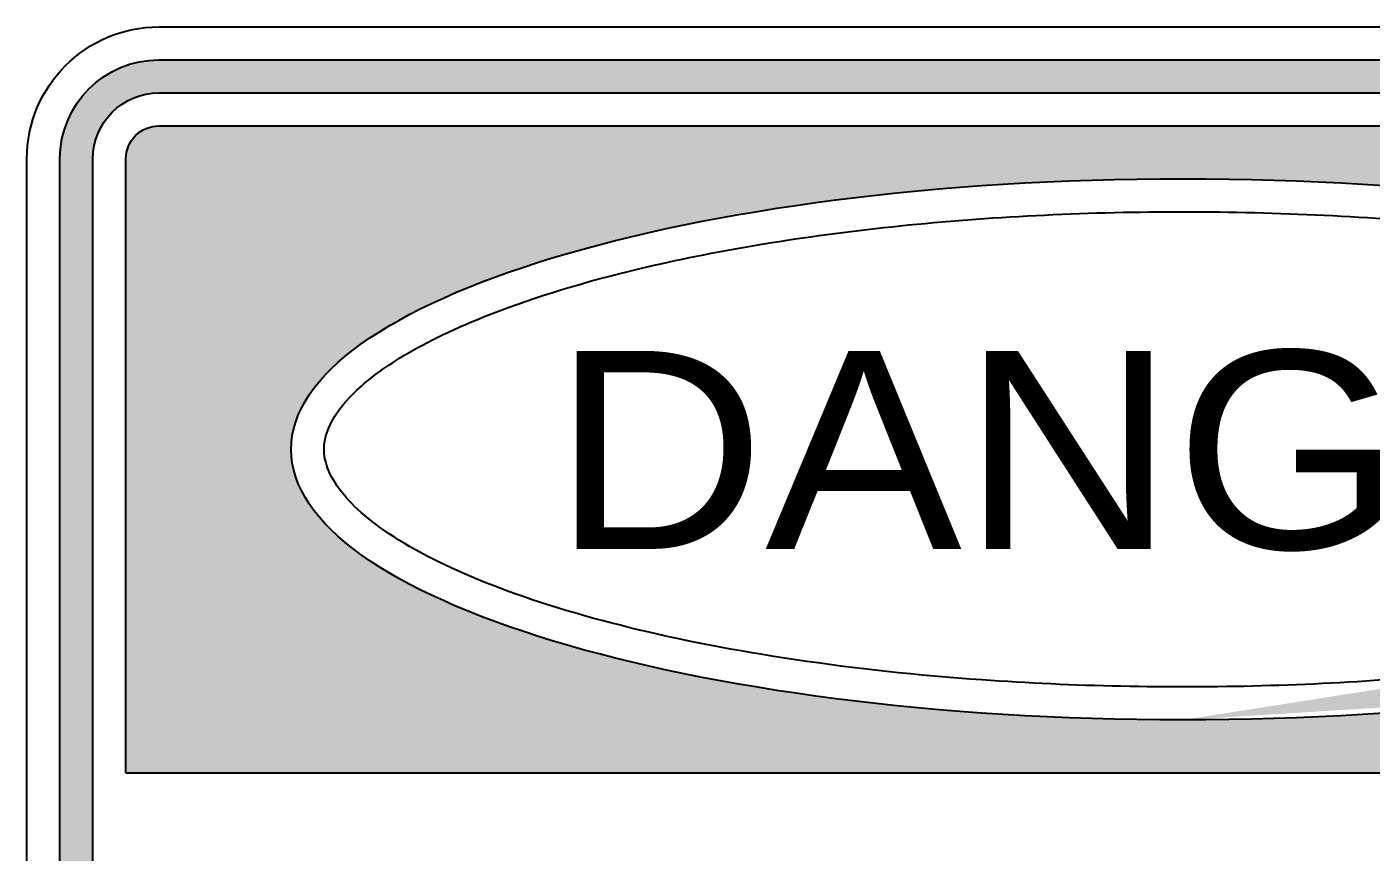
# Model space of a CAD drawing. Extents: x 120 to 266, y 149 to 262.
# Drawn here: x 120 to 204.8, y 210.3 to 262.4 of the extents above; entities that cross this region are included whole.
import ezdxf
from ezdxf.enums import TextEntityAlignment as Align

# ---------------------------------------------------------------- set-up
doc = ezdxf.new("R2010")
doc.units = 0
doc.layers.add('L25', color=1, linetype='CONTINUOUS')
doc.layers.add('L35', color=3, linetype='CONTINUOUS')
doc.styles.add('SWISS721', font='swissko.ttf')

msp = doc.modelspace()

# ---------------------------------------------------------------- hatches: boundary and pattern name
at = {"layer": 'L25'}
h = msp.add_hatch(color=256, dxfattribs=at)
edge = h.paths.add_edge_path()
edge.add_arc((128.3728733787616, 164.0417217251637), 6.249969999999962, 179.9999999999995, 270, ccw=False)
edge.add_line((122.1229033787616, 164.0417217251638), (122.1229033787616, 254.0417890251638))
edge.add_arc((128.3728733787616, 254.0417890251638), 6.24996999999999, 90, 179.9999999999997, ccw=False)
edge.add_line((128.3728733787616, 260.2917590251637), (257.539606712095, 260.2917590251636))
edge.add_arc((257.539606712095, 254.0417890251637), 6.249969999999962, -5.115907697472721e-13, 90, ccw=False)
edge.add_line((263.7895767120949, 254.0417890251636), (263.7895767120948, 164.0417217251637))
edge.add_arc((257.5396067120948, 164.0417217251637), 6.249969999999962, -90.00000000000051, 5.115907697472721e-13, ccw=False)
edge.add_line((257.5396067120948, 157.7917517251637), (128.3728733787616, 157.7917517251637))
edge = h.paths.add_edge_path(flags=16)
edge.add_arc((128.3728733787616, 164.0417217251637), 4.166639999999973, 179.9999999999992, 269.9999999999996, ccw=False)
edge.add_line((124.2062333787616, 164.0417217251638), (124.2062333787616, 254.0417890251638))
edge.add_arc((128.3728733787616, 254.0417890251637), 4.166640000000015, 90.0000000000004, 179.9999999999996, ccw=False)
edge.add_line((128.3728733787616, 258.2084290251638), (257.539606712095, 258.2084290251636))
edge.add_arc((257.5396067120949, 254.0417890251637), 4.166639999999973, -3.979039320256561e-13, 89.99999999999932, ccw=False)
edge.add_line((261.7062467120949, 254.0417890251636), (261.7062467120948, 164.0417217251637))
edge.add_arc((257.5396067120949, 164.0417217251636), 4.166639999999916, -90.0000000000008, 1.0800249583553523e-12, ccw=False)
edge.add_line((257.5396067120948, 159.8750817251637), (128.3728733787616, 159.8750817251637))
h = msp.add_hatch(color=256, dxfattribs=at)
edge = h.paths.add_edge_path()
edge.add_ellipse((192.9562400454283, 235.7084220418303), major_axis=(-56.25000066666669, 0), ratio=0.3037037238079563, start_angle=270, end_angle=360, ccw=False)
edge.add_line((192.9562400454283, 252.791756708497), (192.9562400454283, 256.1250890251637))
edge.add_line((192.9562400454283, 256.1250890251637), (128.3728733787616, 256.1250890251637))
edge.add_arc((128.3728733787616, 254.0417890251637), 2.083300000000051, 90, 180)
edge.add_line((126.2895733787616, 254.0417890251637), (126.2895733787616, 215.2917550584969))
edge.add_line((126.2895733787616, 215.2917550584969), (192.9562400454282, 215.291755058497))
edge.add_line((192.9562400454282, 215.291755058497), (192.9562400454283, 218.6250873751637))
edge.add_ellipse((192.9562400454283, 235.7084220418303), major_axis=(-56.25000066666669, 0), ratio=0.3037037238079563, start_angle=0, end_angle=90, ccw=False)
edge = h.paths.add_edge_path()
edge.add_arc((257.5396067120951, 254.0417890251638), 2.083299999999809, 0, 89.99999999999842)
edge.add_line((257.5396067120952, 256.1250890251636), (192.9562400454283, 256.1250890251637))
edge.add_line((192.9562400454283, 256.1250890251637), (192.9562400454283, 252.7917567084971))
edge.add_ellipse((192.9562400454283, 235.7084220418303), major_axis=(-56.25000066666669, 0), ratio=0.3037037238079563, start_angle=211.8435653757638, end_angle=270, ccw=False)
edge.add_line((240.7401527660863, 244.7216213043918), (259.622906712095, 251.634264583757))
edge.add_line((259.622906712095, 251.634264583757), (259.622906712095, 254.0417890251638))
edge = h.paths.add_edge_path()
edge.add_line((259.622906712095, 251.6342645837571), (240.7401527660864, 244.7216213043919))
edge.add_ellipse((192.9562400454283, 235.7084220418303), major_axis=(-56.25000066666669, 0), ratio=0.3037037238079563, start_angle=183.4301213661393, end_angle=211.8435653757638, ccw=False)
edge.add_line((249.1054694889409, 236.7305377206664), (259.622906712095, 239.9318102780648))
edge.add_line((259.622906712095, 239.9318102780648), (259.622906712095, 251.6342645837571))
edge = h.paths.add_edge_path()
edge.add_line((259.622906712095, 239.9318102780648), (249.1054694889409, 236.7305377206663))
edge.add_ellipse((192.9562400454283, 235.7084220418303), major_axis=(-56.25000066666669, 0), ratio=0.3037037238079563, start_angle=180, end_angle=183.4301213661393, ccw=False)
edge.add_ellipse((192.9562400454283, 235.7084220418303), major_axis=(-56.25000066666669, 0), ratio=0.3037037238079563, start_angle=144.8720398666716, end_angle=180, ccw=False)
edge.add_line((238.961372939463, 225.878595464486), (259.622906712095, 229.3698989770724))
edge.add_line((259.622906712095, 229.3698989770724), (259.622906712095, 239.9318102780648))
edge = h.paths.add_edge_path()
edge.add_line((259.622906712095, 229.3698989770724), (238.9613729394631, 225.8785954644861))
edge.add_ellipse((192.9562400454283, 235.7084220418303), major_axis=(-56.25000066666669, 0), ratio=0.3037037238079563, start_angle=90, end_angle=144.8720398666716, ccw=False)
edge.add_line((192.9562400454283, 218.6250873751636), (192.9562400454283, 215.291755058497))
edge.add_line((192.9562400454283, 215.291755058497), (259.6229067120949, 215.291755058497))
edge.add_line((259.6229067120949, 215.291755058497), (259.622906712095, 229.3698989770724))

# ---------------------------------------------------------------- linework, layer by layer
at = {"layer": 'L35'}
msp.add_line((126.2895733787616, 215.2917550584969), (259.6229067120948, 215.291755058497), dxfattribs=at)
for points in [[(128.3728733787616, 155.7084217251638, -0.414213562373095), (120.0395733787616, 164.0417217251638), (120.0395733787616, 254.0417890251638, -0.414213562373095), (128.3728733787616, 262.3750890251638), (257.539606712095, 262.3750890251636, -0.414213562373095), (265.872906712095, 254.0417890251636), (265.8729067120948, 164.0417217251637, -0.4142135623730945), (257.5396067120948, 155.7084217251637)], [(128.3728733787616, 157.7917517251637, -0.4142135623730966), (122.1229033787616, 164.0417217251638), (122.1229033787616, 254.0417890251638, -0.4142135623730934), (128.3728733787616, 260.2917590251637), (257.539606712095, 260.2917590251636, -0.414213562373096), (263.7895767120949, 254.0417890251636), (263.7895767120948, 164.0417217251637, -0.4142135623731), (257.5396067120948, 157.7917517251637)], [(128.3728733787616, 159.8750817251637, -0.4142135623730955), (124.2062333787616, 164.0417217251638), (124.2062333787616, 254.0417890251638, -0.4142135623730915), (128.3728733787616, 258.2084290251638), (257.539606712095, 258.2084290251636, -0.4142135623730906), (261.7062467120949, 254.0417890251636), (261.7062467120948, 164.0417217251637, -0.4142135623731045), (257.5396067120948, 159.8750817251637)]]:
    msp.add_lwpolyline(points, format="xyb", close=True, dxfattribs=at)
msp.add_lwpolyline([(126.2895733787616, 215.2917550584969), (126.2895733787616, 254.0417890251637, -0.414213562373085), (128.3728733787616, 256.1250890251637), (257.5396067120951, 256.1250890251636, -0.414213562373115), (259.622906712095, 254.0417890251638), (259.6229067120949, 215.291755058497)], format="xyb", dxfattribs=at)
msp.add_ellipse((192.9562400454283, 235.7084220418303), major_axis=(-56.25000066666669, 0), ratio=0.3037037238079563, dxfattribs=at)
msp.add_open_spline([(138.7895726787616, 235.7084220418303), (138.7895726787616, 235.3333731001198), (138.8545868763586, 234.9559667768435), (139.154044679849, 234.132926354468), (139.3917195586276, 233.6878565588009), (140.0896092305618, 232.7405146186736), (140.54964931657, 232.2400610675607), (141.7024667216872, 231.218442810072), (142.394607103704, 230.6975833931195), (144.8419006062256, 229.1197038615816), (146.9520313139715, 228.0743235712758), (151.9627566944054, 226.1351813796771), (154.8628082795466, 225.2394796926229), (161.2832301670305, 223.6618741963749), (164.8035297085511, 222.9795217173359), (172.2740245025074, 221.8693129744831), (176.2240111202772, 221.4413652562496), (186.0418103851285, 220.7434993232219), (192.0214079303186, 220.6154794619396), (203.8075134292994, 220.9358755841841), (209.6122494680563, 221.3843126643611), (220.4411402008778, 222.8076729107332), (225.4639905942238, 223.7830127546093), (233.0159697869173, 225.8258173706807), (235.8533929293979, 226.7984443889302), (240.1417524689269, 228.6636913581476), (241.7579563193174, 229.5317305380386), (244.0822765539133, 231.0943835277635), (244.9086924640565, 231.7870434414654), (246.0304052174775, 232.9813495822748), (246.397289043662, 233.492345101609), (246.8990996580169, 234.4368558979108), (247.0362245147111, 234.8674957798044), (247.1494525543774, 235.6840542025022), (247.1291101208943, 236.0748519124035), (246.9181347810885, 236.9185358474593), (246.7226412436961, 237.3735113535061), (246.0860672729133, 238.3591482932697), (245.6443285976712, 238.8868547598807), (244.4928556975409, 239.9726758989534), (243.7840870900378, 240.530099432755), (241.3828070931178, 242.1225022879661), (239.370421402514, 243.1498972213511), (234.5792367202627, 245.0654221528291), (231.8010475394925, 245.9554464265064), (225.6358610710432, 247.5356852951239), (222.2489183781978, 248.2263595237119), (215.042308434452, 249.3680542345856), (211.2228153730134, 249.819173082781), (201.5841667622505, 250.5998795790596), (195.6339494563325, 250.7838669200759), (183.8447034756566, 250.5764228691516), (178.0074402396246, 250.1849789400347), (167.0515587096616, 248.8699440958741), (161.9343098448457, 247.9460311394596), (154.0565779974242, 245.9516861082568), (151.0248854876756, 244.9714282219488), (146.4273308794151, 243.0755120073936), (144.6876265556247, 242.1885516646538), (142.173468041929, 240.5833987064035), (141.2735490565093, 239.8692975967284), (140.0419296034698, 238.6323554459836), (139.6339365818849, 238.1009829849028), (139.0680840865178, 237.1170247098167), (138.908450408227, 236.6678045708085), (138.8046508727417, 236.0640234135084), (138.7895726787616, 235.8861900108052), (138.7895726787616, 235.7084220418303)], degree=3, knots=[0, 0, 0, 0, 0.1100541024331281, 0.1100541024331281, 0.2201082048662562, 0.2201082048662562, 0.3301623072993843, 0.3301623072993843, 0.4402164097325124, 0.4402164097325124, 0.6653836334813032, 0.6653836334813032, 0.8905508572300941, 0.8905508572300941, 1.115718080978885, 1.115718080978885, 1.340885304727676, 1.340885304727676, 1.660067446246195, 1.660067446246195, 1.979249587764714, 1.979249587764714, 2.298431729283233, 2.298431729283233, 2.532048615632831, 2.532048615632831, 2.717297016698123, 2.717297016698123, 2.863728089250371, 2.863728089250371, 2.981616274077262, 2.981616274077262, 3.099504458904153, 3.099504458904153, 3.217392643731045, 3.217392643731045, 3.335280828557936, 3.335280828557936, 3.453169013384827, 3.453169013384827, 3.571057198211719, 3.571057198211719, 3.791231978975265, 3.791231978975265, 4.011406759738811, 4.011406759738811, 4.231581540502358, 4.231581540502358, 4.451756321265904, 4.451756321265904, 4.770262459687302, 4.770262459687302, 5.0887685981087, 5.0887685981087, 5.407274736530098, 5.407274736530098, 5.648396690079176, 5.648396690079176, 5.839172064305682, 5.839172064305682, 5.989531017836288, 5.989531017836288, 6.110276107486458, 6.110276107486458, 6.231021197136627, 6.231021197136627, 6.283185307179586, 6.283185307179586, 6.283185307179586, 6.283185307179586], dxfattribs=at)

# ---------------------------------------------------------------- texts
at = {"layer": 'L25', "style": 'SWISS721', "width": 0.993217505563209}
msp.add_text('DANGER', height=12.5, dxfattribs=at).set_placement((153.1862400454283, 229.4244220418304), (232.7262400454283, 229.4244220418304), align=Align.FIT)

doc.saveas('drawing.dxf')
